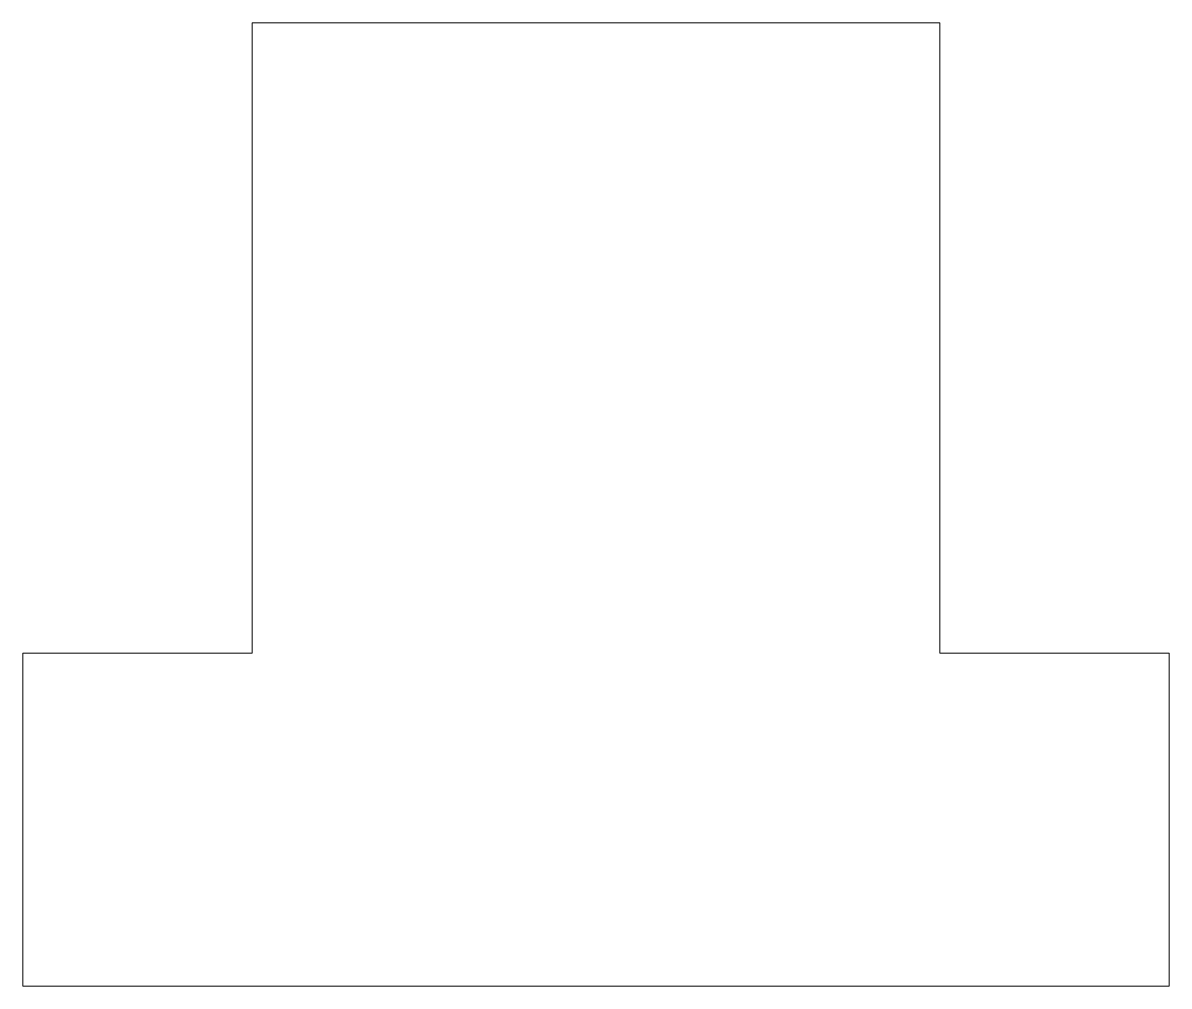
# Model space of a CAD drawing. Header units: inches. Extents: x 1520 to 1560, y -187.5 to -153.8.
import ezdxf

# ---------------------------------------------------------------- set-up
doc = ezdxf.new("R2010")
doc.units = ezdxf.units.IN
doc.header["$MEASUREMENT"] = 0
doc.layers.add('Text', color=7, linetype='Continuous', lineweight=13)

msp = doc.modelspace()

# ---------------------------------------------------------------- linework, layer by layer
at = {"layer": 'Text', "color": 7}
for p, q in [((1527.951537, -153.847831), (1551.951537, -153.847831)), ((1527.951537, -175.847831), (1527.951537, -153.847831)), ((1551.951537, -153.847831), (1551.951537, -175.847831)), ((1519.951537, -187.472831), (1519.951537, -175.847831)), ((1519.951537, -175.847831), (1527.951537, -175.847831)), ((1551.951537, -175.847831), (1559.951537, -175.847831)), ((1559.951537, -175.847831), (1559.951537, -187.472831)), ((1559.951537, -187.472831), (1519.951537, -187.472831))]:
    msp.add_line(p, q, dxfattribs=at)

doc.saveas('drawing.dxf')
